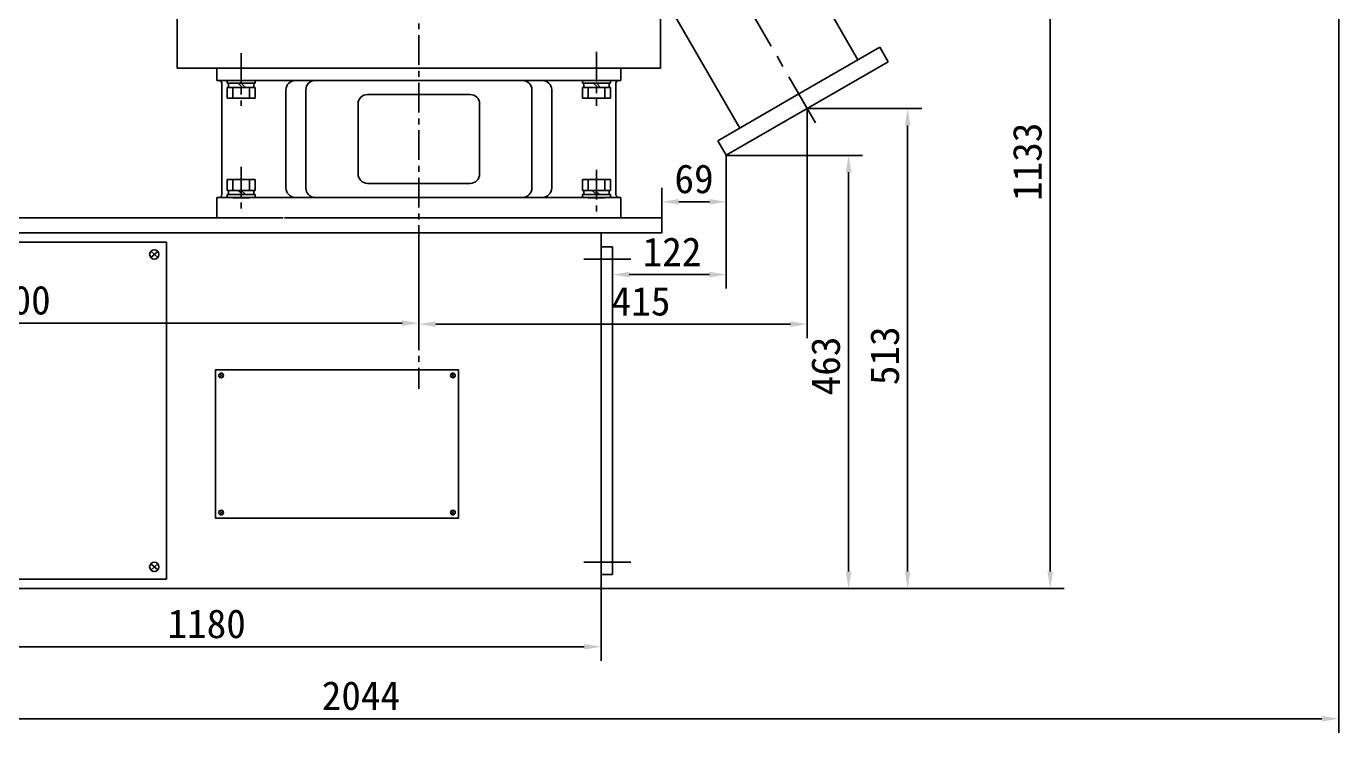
# Model space of a CAD drawing. Extents: x -3439 to 766, y -1856 to 1114.
# Drawn here: x -2440 to -1036, y -496 to 259 of the extents above; entities that cross this region are included whole.
import ezdxf

# ---------------------------------------------------------------- set-up
doc = ezdxf.new("R2010")
doc.units = 0
doc.linetypes.add('CENTER', pattern=[50.8, 31.75, -6.35, 6.35, -6.35])
doc.layers.get('0').update_dxf_attribs({"linetype": 'CONTINUOUS'})
doc.layers.get('DEFPOINTS').update_dxf_attribs({"linetype": 'CONTINUOUS'})
doc.layers.add('SMPEN_THICK', color=7, linetype='CONTINUOUS')
doc.styles.get("Standard").update_dxf_attribs({"font": '', "height": 30.8})
doc.styles.get('Standard').set_extended_font_data('SimSun')
doc.dimstyles.get("Standard").update_dxf_attribs({"dimscale": 5, "dimtxt": 4.5, "dimasz": 5.5, "dimexe": 4.25, "dimexo": 0.625, "dimgap": 2.2, "dimtad": 1, "dimdec": 4, "dimlfac": -1, "dimdsep": 46, "dimlunit": 6, "dimtxsty": 'Standard', "dimcen": 2.5, "dimclrd": 2, "dimclre": 2, "dimclrt": 2, "dimadec": 0, "dimazin": 0, "dimtfac": 1, "dimtdec": 4, "dimtmove": 0, "dimatfit": 3, "dimfxl": 1, "dimtolj": 1, "dimtzin": 0, "dimarcsym": 0})

# ---------------------------------------------------------------- blocks, each defined once
blk = doc.blocks.new('*D0')
at = {"color": 2, "lineweight": -2, "transparency": 16777216}
for p, q in [((-1604.7, 171.2), (-1482.2, 171.2)), ((-1497.2, 153.2), (-1497.2, -323.8)), ((-1825.1, -341.8), (-1482.2, -341.8))]:
    blk.add_line(p, q, dxfattribs=at)
at = {"color": 2, "transparency": 16777216}
for points in [[(-1500.2, 153.2), (-1494.2, 153.2), (-1497.2, 171.2)], [(-1500.2, -323.8), (-1494.2, -323.8), (-1497.2, -341.8)]]:
    blk.add_solid(points, dxfattribs=at)
at = {"layer": 'DEFPOINTS', "color": 0, "transparency": 16777216}
for p in [(-1604.7, 171.2), (-1825.1, -341.8), (-1497.2, -341.8)]:
    blk.add_point(p, dxfattribs=at)
at = {"color": 2, "transparency": 16777216, "insert": (-1521.6, -93.1), "char_height": 30.8, "attachment_point": 5, "rotation": 90}
blk.add_mtext('\\A1;513', dxfattribs=at)
blk = doc.blocks.new('*D1')
at = {"color": 2, "lineweight": -2, "transparency": 16777216}
for p, q in [((-1972.6, 791.2), (-1329.7, 791.2)), ((-1344.7, 773.2), (-1344.7, -323.8)), ((-1825.1, -341.8), (-1329.7, -341.8))]:
    blk.add_line(p, q, dxfattribs=at)
at = {"color": 2, "transparency": 16777216}
for points in [[(-1347.7, 773.2), (-1341.7, 773.2), (-1344.7, 791.2)], [(-1347.7, -323.8), (-1341.7, -323.8), (-1344.7, -341.8)]]:
    blk.add_solid(points, dxfattribs=at)
at = {"layer": 'DEFPOINTS', "color": 0, "transparency": 16777216}
for p in [(-1972.6, 791.2), (-1825.1, -341.8), (-1344.7, -341.8)]:
    blk.add_point(p, dxfattribs=at)
at = {"color": 2, "transparency": 16777216, "insert": (-1369.1, 114.3), "char_height": 30.8, "attachment_point": 5, "rotation": 90}
blk.add_mtext('\\A1;1133', dxfattribs=at)
blk = doc.blocks.new('*D2')
at = {"color": 2, "lineweight": -2, "transparency": 16777216}
for p, q in [((-1604.7, 171.2), (-1604.7, -74.3)), ((-2020.1, 38.2), (-2020.1, -74.3)), ((-1622.7, -59.3), (-2002.1, -59.3))]:
    blk.add_line(p, q, dxfattribs=at)
at = {"color": 2, "transparency": 16777216}
for points in [[(-2002.1, -56.3), (-2002.1, -62.3), (-2020.1, -59.3)], [(-1622.7, -56.3), (-1622.7, -62.3), (-1604.7, -59.3)]]:
    blk.add_solid(points, dxfattribs=at)
at = {"layer": 'DEFPOINTS', "color": 0, "transparency": 16777216}
for p in [(-1604.7, 171.2), (-2020.1, 38.2), (-2020.1, -59.3)]:
    blk.add_point(p, dxfattribs=at)
at = {"color": 2, "transparency": 16777216, "insert": (-1782.4, -34.9), "char_height": 30.8, "attachment_point": 5}
blk.add_mtext('\\A1;415', dxfattribs=at)
blk = doc.blocks.new('*D3')
at = {"color": 2, "lineweight": -2, "transparency": 16777216}
for p, q in [((-3005.1, -341.8), (-3005.1, -419.2)), ((-1825.1, -341.8), (-1825.1, -419.2)), ((-2987.1, -404.2), (-1843.1, -404.2))]:
    blk.add_line(p, q, dxfattribs=at)
at = {"color": 2, "transparency": 16777216}
for points in [[(-2987.1, -401.2), (-2987.1, -407.2), (-3005.1, -404.2)], [(-1843.1, -401.2), (-1843.1, -407.2), (-1825.1, -404.2)]]:
    blk.add_solid(points, dxfattribs=at)
at = {"layer": 'DEFPOINTS', "color": 0, "transparency": 16777216}
for p in [(-3005.1, -341.8), (-1825.1, -341.8), (-1825.1, -404.2)]:
    blk.add_point(p, dxfattribs=at)
at = {"color": 2, "transparency": 16777216, "insert": (-2247.1, -379.8), "char_height": 30.8, "attachment_point": 5}
blk.add_mtext('\\A1;1180', dxfattribs=at)
blk = doc.blocks.new('*D4')
at = {"color": 2, "lineweight": -2, "transparency": 16777216}
for p, q in [((-2720.1, 72.2), (-2720.1, -73.2)), ((-2020.1, 38.2), (-2020.1, -73.2)), ((-2038.1, -58.2), (-2702.1, -58.2))]:
    blk.add_line(p, q, dxfattribs=at)
at = {"color": 2, "transparency": 16777216}
for points in [[(-2702.1, -55.2), (-2702.1, -61.2), (-2720.1, -58.2)], [(-2038.1, -55.2), (-2038.1, -61.2), (-2020.1, -58.2)]]:
    blk.add_solid(points, dxfattribs=at)
at = {"layer": 'DEFPOINTS', "color": 0, "transparency": 16777216}
for p in [(-2720.1, 72.2), (-2020.1, 38.2), (-2720.1, -58.2)]:
    blk.add_point(p, dxfattribs=at)
at = {"color": 2, "transparency": 16777216, "insert": (-2445.4, -33.8), "char_height": 30.8, "attachment_point": 5}
blk.add_mtext('\\A1;700', dxfattribs=at)
blk = doc.blocks.new('*D5')
at = {"color": 2, "lineweight": -2, "transparency": 16777216}
for p, q in [((-1853.8, 850.1), (-3171.4, 850.1)), ((-3156.4, 832.1), (-3156.4, -323.8)), ((-3005.1, -341.8), (-3171.4, -341.8))]:
    blk.add_line(p, q, dxfattribs=at)
at = {"color": 2, "transparency": 16777216}
for points in [[(-3159.4, 832.1), (-3153.4, 832.1), (-3156.4, 850.1)], [(-3159.4, -323.8), (-3153.4, -323.8), (-3156.4, -341.8)]]:
    blk.add_solid(points, dxfattribs=at)
at = {"layer": 'DEFPOINTS', "color": 0, "transparency": 16777216}
for p in [(-1853.8, 850.1), (-3156.4, -341.8), (-3005.1, -341.8)]:
    blk.add_point(p, dxfattribs=at)
at = {"color": 2, "transparency": 16777216, "insert": (-3180.8, 215.1), "char_height": 30.8, "attachment_point": 5, "rotation": 90}
blk.add_mtext('\\A1;1192', dxfattribs=at)
blk = doc.blocks.new('*D8')
at = {"color": 2, "lineweight": -2, "transparency": 16777216}
for p, q in [((-1036, 331.2), (-1036, -496.1)), ((-3080.1, -36.8), (-3080.1, -496.1)), ((-1054, -481.1), (-3062.1, -481.1))]:
    blk.add_line(p, q, dxfattribs=at)
at = {"color": 2, "transparency": 16777216}
for points in [[(-3062.1, -478.1), (-3062.1, -484.1), (-3080.1, -481.1)], [(-1054, -478.1), (-1054, -484.1), (-1036, -481.1)]]:
    blk.add_solid(points, dxfattribs=at)
at = {"layer": 'DEFPOINTS', "color": 0, "transparency": 16777216}
for p in [(-1036, 331.2), (-3080.1, -36.8), (-3080.1, -481.1)]:
    blk.add_point(p, dxfattribs=at)
at = {"color": 2, "transparency": 16777216, "insert": (-2082.1, -456.7), "char_height": 30.8, "attachment_point": 5}
blk.add_mtext('\\A1;2044', dxfattribs=at)
blk = doc.blocks.new('*D9')
at = {"color": 2, "lineweight": -2, "transparency": 16777216}
for p, q in [((-1691.3, 121.2), (-1545.4, 121.2)), ((-1560.4, 103.2), (-1560.4, -323.8)), ((-1825.1, -341.8), (-1545.4, -341.8))]:
    blk.add_line(p, q, dxfattribs=at)
at = {"color": 2, "transparency": 16777216}
for points in [[(-1563.4, 103.2), (-1557.4, 103.2), (-1560.4, 121.2)], [(-1563.4, -323.8), (-1557.4, -323.8), (-1560.4, -341.8)]]:
    blk.add_solid(points, dxfattribs=at)
at = {"layer": 'DEFPOINTS', "color": 0, "transparency": 16777216}
for p in [(-1691.3, 121.2), (-1825.1, -341.8), (-1560.4, -341.8)]:
    blk.add_point(p, dxfattribs=at)
at = {"color": 2, "transparency": 16777216, "insert": (-1584.8, -104), "char_height": 30.8, "attachment_point": 5, "rotation": 90}
blk.add_mtext('\\A1;463', dxfattribs=at)
blk = doc.blocks.new('*D10')
at = {"color": 2, "lineweight": -2, "transparency": 16777216}
for p, q in [((-1691.3, 121.2), (-1691.3, 56.5)), ((-1760.1, 38.2), (-1760.1, 86.5)), ((-1709.3, 71.5), (-1742.1, 71.5))]:
    blk.add_line(p, q, dxfattribs=at)
at = {"color": 2, "transparency": 16777216}
for points in [[(-1742.1, 74.5), (-1742.1, 68.5), (-1760.1, 71.5)], [(-1709.3, 74.5), (-1709.3, 68.5), (-1691.3, 71.5)]]:
    blk.add_solid(points, dxfattribs=at)
at = {"layer": 'DEFPOINTS', "color": 0, "transparency": 16777216}
for p in [(-1691.3, 121.2), (-1760.1, 71.5), (-1760.1, 38.2)]:
    blk.add_point(p, dxfattribs=at)
at = {"color": 2, "transparency": 16777216, "insert": (-1725.7, 95.9), "char_height": 30.8, "attachment_point": 5}
blk.add_mtext('\\A1;69', dxfattribs=at)
blk = doc.blocks.new('*D11')
at = {"color": 2, "lineweight": -2, "transparency": 16777216}
for p, q in [((-1691.3, 121.2), (-1691.3, -21.3)), ((-1813.1, 23.2), (-1813.1, -21.3)), ((-1709.3, -6.3), (-1795.1, -6.3))]:
    blk.add_line(p, q, dxfattribs=at)
at = {"color": 2, "transparency": 16777216}
for points in [[(-1795.1, -3.3), (-1795.1, -9.3), (-1813.1, -6.3)], [(-1709.3, -3.3), (-1709.3, -9.3), (-1691.3, -6.3)]]:
    blk.add_solid(points, dxfattribs=at)
at = {"layer": 'DEFPOINTS', "color": 0, "transparency": 16777216}
for p in [(-1691.3, 121.2), (-1813.1, 23.2), (-1813.1, -6.3)]:
    blk.add_point(p, dxfattribs=at)
at = {"color": 2, "transparency": 16777216, "insert": (-1749.3, 18.1), "char_height": 30.8, "attachment_point": 5}
blk.add_mtext('\\A1;122', dxfattribs=at)

msp = doc.modelspace()

# ---------------------------------------------------------------- linework, layer by layer
at = {"linetype": 'CENTER'}
for p, q in [((-2210.13329, 230.59186), (-2210.13329, 174.29583)), ((-1830.13329, 231.96068), (-1830.13329, 174.29583)), ((-2210.13329, 108.85915), (-2210.13329, 60.85872)), ((-1830.13329, 105.72639), (-1830.13329, 60.85872))]:
    msp.add_line(p, q, dxfattribs=at)
at = {"color": 4}
for p, q in [((-2236.13329, 214.22051), (-2236.13329, 201.22051)), ((-1804.13329, 214.22051), (-1804.13329, 201.22051)), ((-2234.01483, 201.22051), (-2236.13329, 201.22051)), ((-2210.13329, 201.22051), (-2234.01483, 201.22051)), ((-2231.01483, 79.22051), (-2231.01483, 198.22051)), ((-2225.13329, 201.22051), (-2225.13329, 198.22051)), ((-2195.13329, 198.22051), (-2225.13329, 198.22051)), ((-2223.73329, 198.22051), (-2223.73329, 193.72051)), ((-2213.30986, 198.22051), (-2208.82519, 193.72051)), ((-2020.13329, 201.22051), (-2210.13329, 201.22051)), ((-2210.13329, 198.22051), (-2205.64862, 193.72051)), ((-2196.53329, 198.22051), (-2196.53329, 193.72051)), ((-2195.13329, 201.22051), (-2195.13329, 198.22051)), ((-1806.25175, 201.22051), (-2020.13329, 201.22051)), ((-1845.13329, 201.22051), (-1845.13329, 198.22051)), ((-1845.13329, 198.22051), (-1815.13329, 198.22051)), ((-1843.73329, 198.22051), (-1843.73329, 193.72051)), ((-1833.30986, 198.22051), (-1828.82519, 193.72051)), ((-1830.13329, 198.22051), (-1825.64862, 193.72051)), ((-1816.53329, 198.22051), (-1816.53329, 193.72051)), ((-1815.13329, 201.22051), (-1815.13329, 198.22051)), ((-1809.25175, 79.22051), (-1809.25175, 198.22051)), ((-1804.13329, 201.22051), (-1806.25175, 201.22051)), ((-2225.13329, 193.72051), (-2225.13329, 182.22051)), ((-2225.13329, 193.72051), (-2195.13329, 193.72051)), ((-2219.13329, 193.72051), (-2219.13329, 182.22051)), ((-2201.13329, 193.72051), (-2201.13329, 182.22051)), ((-2195.13329, 193.72051), (-2195.13329, 182.22051)), ((-2162.26176, 86.22051), (-2162.26176, 191.22051)), ((-2141.04855, 86.22051), (-2141.04855, 191.22051)), ((-1965.13329, 186.22051), (-2075.13329, 186.22051)), ((-1899.21803, 86.22051), (-1899.21803, 191.22051)), ((-1878.00483, 86.22051), (-1878.00483, 191.22051)), ((-1815.13329, 193.72051), (-1845.13329, 193.72051)), ((-1845.13329, 193.72051), (-1845.13329, 182.22051)), ((-1839.13329, 193.72051), (-1839.13329, 182.22051)), ((-1821.13329, 193.72051), (-1821.13329, 182.22051)), ((-1815.13329, 193.72051), (-1815.13329, 182.22051)), ((-2195.13329, 182.22051), (-2225.13329, 182.22051)), ((-2085.13329, 176.22051), (-2085.13329, 101.22051)), ((-1955.13329, 176.22051), (-1955.13329, 101.22051)), ((-1845.13329, 182.22051), (-1815.13329, 182.22051)), ((-2195.13329, 95.22051), (-2225.13329, 95.22051)), ((-2225.13329, 83.72051), (-2225.13329, 95.22051)), ((-2219.13329, 83.72051), (-2219.13329, 95.22051)), ((-2201.13329, 83.72051), (-2201.13329, 95.22051)), ((-2195.13329, 83.72051), (-2195.13329, 95.22051)), ((-1965.13329, 91.22051), (-2075.13329, 91.22051)), ((-1845.13329, 95.22051), (-1815.13329, 95.22051)), ((-1845.13329, 83.72051), (-1845.13329, 95.22051)), ((-1839.13329, 83.72051), (-1839.13329, 95.22051)), ((-1821.13329, 83.72051), (-1821.13329, 95.22051)), ((-1815.13329, 83.72051), (-1815.13329, 95.22051)), ((-2236.13329, 76.22051), (-2236.13329, 54.22051)), ((-2234.01483, 76.22051), (-2236.13329, 76.22051)), ((-2162.02891, 76.22051), (-2234.01483, 76.22051)), ((-2225.13329, 83.72051), (-2195.13329, 83.72051)), ((-2195.13329, 79.22051), (-2225.13329, 79.22051)), ((-2225.13329, 76.22051), (-2225.13329, 79.22051)), ((-2223.73329, 79.22051), (-2223.73329, 83.72051)), ((-2201.13329, 75.72051), (-2219.13329, 75.72051)), ((-2208.82519, 79.22051), (-2213.30986, 83.72051)), ((-2205.64862, 79.22051), (-2210.13329, 83.72051)), ((-2196.53329, 79.22051), (-2196.53329, 83.72051)), ((-2195.13329, 76.22051), (-2195.13329, 79.22051)), ((-2020.13329, 76.22051), (-2191.13329, 76.22051)), ((-1888.00483, 76.22051), (-2020.13329, 76.22051)), ((-1806.25175, 76.22051), (-1888.00483, 76.22051)), ((-1815.13329, 83.72051), (-1845.13329, 83.72051)), ((-1845.13329, 79.22051), (-1815.13329, 79.22051)), ((-1845.13329, 76.22051), (-1845.13329, 79.22051)), ((-1843.73329, 79.22051), (-1843.73329, 83.72051)), ((-1839.13329, 75.72051), (-1821.13329, 75.72051)), ((-1830.13329, 79.22051), (-1834.61796, 83.72051)), ((-1826.95673, 79.22051), (-1831.4414, 83.72051)), ((-1816.53329, 79.22051), (-1816.53329, 83.72051)), ((-1815.13329, 76.22051), (-1815.13329, 79.22051)), ((-1804.13329, 76.22051), (-1806.25175, 76.22051)), ((-1804.13329, 76.22051), (-1804.13329, 54.22051)), ((-2165.13329, 54.22051), (-2182.13329, 54.22051)), ((-2105.97462, 54.22051), (-2147.13329, 54.22051)), ((-1839.13329, 54.22051), (-1885.13329, 54.22051)), ((-1760.13329, 54.22051), (-1830.13329, 54.22051)), ((-2290.13329, 28.22051), (-2985.13329, 28.22051)), ((-2219.13329, 38.22051), (-2621.13329, 38.22051)), ((-2290.13329, 28.22051), (-2290.13329, -331.77949)), ((-2020.13329, 38.22051), (-2210.13329, 38.22051)), ((-1835.13329, 38.22051), (-1887.13329, 38.22051)), ((-1811.13329, 38.22051), (-1826.13329, 38.22051)), ((-1825.13329, 38.22051), (-1825.13329, -341.77949)), ((-2299.40495, 18.5253), (-2306.98478, 12.03208)), ((-2306.80006, 18.75271), (-2299.41168, 11.88141)), ((-1813.13329, 23.22051), (-1813.13329, -326.77949)), ((-2237.63329, -108.16888), (-2237.63329, -266.77949)), ((-2233.31886, -112.32256), (-2229.786, -115.85337)), ((-1981.94773, -112.32256), (-1985.48059, -115.85337)), ((-1977.63329, -108.16888), (-1977.63329, -266.77949)), ((-2229.9064, -112.36843), (-2233.43846, -115.89843)), ((-1985.36018, -112.36843), (-1981.82812, -115.89843)), ((-2229.9064, -262.57994), (-2233.43846, -259.04993)), ((-2233.31886, -262.6258), (-2229.786, -259.095)), ((-1981.94773, -262.6258), (-1985.48059, -259.095)), ((-1985.36018, -262.57994), (-1981.82812, -259.04993)), ((-2299.40495, -322.08428), (-2306.98478, -315.59106)), ((-2306.80006, -322.31169), (-2299.41168, -315.44039)), ((-2290.13329, -331.77949), (-2985.13329, -331.77949)), ((-1813.13329, -326.77949), (-1825.13329, -326.77949)), ((-1825.13329, -341.77949), (-3005.13329, -341.77949))]:
    msp.add_line(p, q, dxfattribs=at)
for centre, radius in [((-2303.13329, 15.22051), 5), ((-2231.63329, -114.16888), 2.5), ((-1983.63329, -114.16888), 2.5), ((-2231.63329, -260.77949), 2.5), ((-1983.63329, -260.77949), 2.5), ((-2303.13329, -318.77949), 5)]:
    msp.add_circle(centre, radius, dxfattribs=at)
for centre, radius, start, end in [((-2234.01483, 198.22051), 3, 0, 90), ((-2152.26176, 191.22051), 10, 90, 180), ((-2131.04855, 191.22051), 10, 90, 180), ((-1909.21803, 191.22051), 10, 0, 90), ((-1888.00483, 191.22051), 10, 0, 90), ((-1806.25175, 198.22051), 3, 90, 180), ((-2075.13329, 176.22051), 10, 90, 180), ((-1965.13329, 176.22051), 10, 0, 90), ((-2075.13329, 101.22051), 10, 180, 270), ((-1965.13329, 101.22051), 10, 270, 0), ((-2152.26176, 86.22051), 10, 180, 270), ((-2131.04855, 86.22051), 10, 180, 270), ((-1909.21803, 86.22051), 10, 270, 0), ((-1888.00483, 86.22051), 10, 270, 0), ((-2234.01483, 79.22051), 3, 270, 0), ((-1806.25175, 79.22051), 3, 180, 270)]:
    msp.add_arc(centre, radius, start, end, dxfattribs=at)
at = {"layer": 'DEFPOINTS', "color": 0, "linetype": 'ByBlock'}
for p in [(-2277.63329, 214.22051), (-1762.63329, 214.22051), (-2236.13329, 201.22051), (-1849.13329, 76.22051), (-1811.13329, 76.22051), (-1840.13329, 54.22051), (-1830.13329, 54.22051)]:
    msp.add_point(p, dxfattribs=at)
at = {"layer": 'SMPEN_THICK', "linetype": 'CENTER'}
msp.add_line((-2020.13329, 808.37519), (-2020.13329, -128.34315), dxfattribs=at)
at = {"layer": 'SMPEN_THICK', "color": 4}
for p, q in [((-2278.63329, 615.22051), (-2278.63329, 214.22051)), ((-1593.16828, 297.22051), (-1550.49543, 223.30897)), ((-1761.63329, 289.22051), (-1761.63329, 214.22051)), ((-1757.02251, 289.22051), (-1676.85021, 150.35801)), ((-1613.71529, 186.80897), (-1527.11275, 236.80897)), ((-1527.11275, 236.80897), (-1518.11275, 221.22051)), ((-2278.63329, 214.22051), (-2277.63329, 214.22051)), ((-2277.63329, 214.22051), (-2020.13329, 214.22051)), ((-1762.63329, 214.22051), (-2020.13329, 214.22051)), ((-1761.63329, 214.22051), (-1762.63329, 214.22051)), ((-1691.31783, 121.22051), (-1518.11275, 221.22051)), ((-1700.31783, 136.80897), (-1613.71529, 186.80897)), ((-1700.31783, 136.80897), (-1691.31783, 121.22051)), ((-2210.13329, 54.22051), (-2720.13329, 54.22051)), ((-2621.13329, 54.22051), (-2316.13329, 54.22051)), ((-2165.13329, 54.22051), (-2210.13329, 54.22051)), ((-1830.13329, 54.22051), (-2163.94943, 54.22051)), ((-1785.13329, 54.22051), (-1821.13329, 54.22051)), ((-1760.13329, 38.22051), (-1760.13329, 54.22051)), ((-2210.13329, 38.22051), (-2720.13329, 38.22051)), ((-2165.13329, 38.22051), (-2201.13329, 38.22051)), ((-2099.13329, 38.22051), (-2147.13329, 38.22051)), ((-1844.13329, 38.22051), (-2020.13329, 38.22051)), ((-1760.13329, 38.22051), (-1835.13329, 38.22051)), ((-1813.13329, 23.22051), (-1825.13329, 23.22051)), ((-1977.63329, -108.16888), (-2237.63329, -108.16888)), ((-1977.63329, -266.77949), (-2237.63329, -266.77949))]:
    msp.add_line(p, q, dxfattribs=at)
at = {"layer": 'SMPEN_THICK', "linetype": 'CENTER', "ltscale": 2}
msp.add_line((-1725.8607, 381.05052), (-1595.96405, 156.06292), dxfattribs=at)
at = {"layer": 'SMPEN_THICK', "linetype": 'CENTER', "ltscale": 4}
for p, q in [((-1793.36497, 10.22051), (-1843.73878, 10.22051)), ((-1793.36497, -313.77949), (-1843.73878, -313.77949))]:
    msp.add_line(p, q, dxfattribs=at)

# ---------------------------------------------------------------- dimensions: what is measured, and where the dimension line sits
dim = msp.add_linear_dim(base=(-3156.37949, -341.77949), p1=(-1853.83498, 850.08108), p2=(-3005.13329, -341.77949), angle=90, text='1192', dimstyle='Standard', override={"dimscale": 6, "dimtxt": 3, "dimasz": 3, "dimexe": 2.5, "dimexo": 0, "dimgap": 1.5, "dimlfac": 1, "dimlunit": 2, "dimcen": 0.09, "dimtp": 0.2, "dimtfac": 0.66667, "dimatfit": 2, "dimtvp": 5, "dimtzin": 8})
dim.commit()
dim.dimension.update_dxf_attribs({"geometry": '*D5', "text_midpoint": (-3156.37949, 215.0545), "dimtype": 160})
for base, p1, picture, middle in [((-1344.65036, -341.77949), (-1972.63329, 791.22051), '*D1', (-1344.65036, 114.28249)), ((-1497.18364, -341.77949), (-1604.71529, 171.22051), '*D0', (-1497.18364, -93.11064)), ((-1560.43856, -341.77949), (-1691.31783, 121.22051), '*D9', (-1560.43856, -103.95115))]:
    dim = msp.add_linear_dim(base=base, p1=p1, p2=(-1825.13329, -341.77949), angle=90, dimstyle='Standard', override={"dimscale": 6, "dimtxt": 3, "dimasz": 3, "dimexe": 2.5, "dimexo": 0, "dimgap": 1.5, "dimlfac": 1, "dimlunit": 2, "dimcen": 0.09, "dimtp": 0.2, "dimtfac": 0.66667, "dimatfit": 2, "dimtvp": 5, "dimtzin": 8})
    dim.commit()
    dim.dimension.update_dxf_attribs({"geometry": picture, "text_midpoint": middle, "dimtype": 160})
for base, p1, p2, text, picture, middle in [((-3080.13329, -481.12809), (-1036.02251, 331.22051), (-3080.13329, -36.77949), '2044', '*D8', (-2082.09782, -481.12809)), ((-2020.13329, -59.27171), (-1604.71529, 171.22051), (-2020.13329, 38.22051), '415', '*D2', (-1782.39943, -59.27171)), ((-1813.13329, -6.3183), (-1691.31783, 121.22051), (-1813.13329, 23.22051), '122', '*D11', (-1749.27094, -6.3183)), ((-1760.13329, 71.45703), (-1691.31783, 121.22051), (-1760.13329, 38.22051), '69', '*D10', (-1725.72556, 71.45703))]:
    dim = msp.add_linear_dim(base=base, p1=p1, p2=p2, text=text, dimstyle='Standard', override={"dimscale": 6, "dimtxt": 3, "dimasz": 3, "dimexe": 2.5, "dimexo": 0, "dimgap": 1.5, "dimlfac": 1, "dimlunit": 2, "dimcen": 0.09, "dimtp": 0.2, "dimtfac": 0.66667, "dimatfit": 2, "dimtvp": 5, "dimtzin": 8})
    dim.commit()
    dim.dimension.update_dxf_attribs({"geometry": picture, "text_midpoint": middle, "dimtype": 160})
for base, p1, p2, picture, middle in [((-2720.13329, -58.24203), (-2020.13329, 38.22051), (-2720.13329, 72.22051), '*D4', (-2445.3646, -58.24203)), ((-1825.13329, -404.19668), (-3005.13329, -341.77949), (-1825.13329, -341.77949), '*D3', (-2247.1135, -404.19668))]:
    dim = msp.add_linear_dim(base=base, p1=p1, p2=p2, dimstyle='Standard', override={"dimscale": 6, "dimtxt": 3, "dimasz": 3, "dimexe": 2.5, "dimexo": 0, "dimgap": 1.5, "dimlfac": 1, "dimlunit": 2, "dimcen": 0.09, "dimtp": 0.2, "dimtfac": 0.66667, "dimatfit": 2, "dimtvp": 5, "dimtzin": 8})
    dim.commit()
    dim.dimension.update_dxf_attribs({"geometry": picture, "text_midpoint": middle, "dimtype": 160})

doc.saveas('drawing.dxf')
